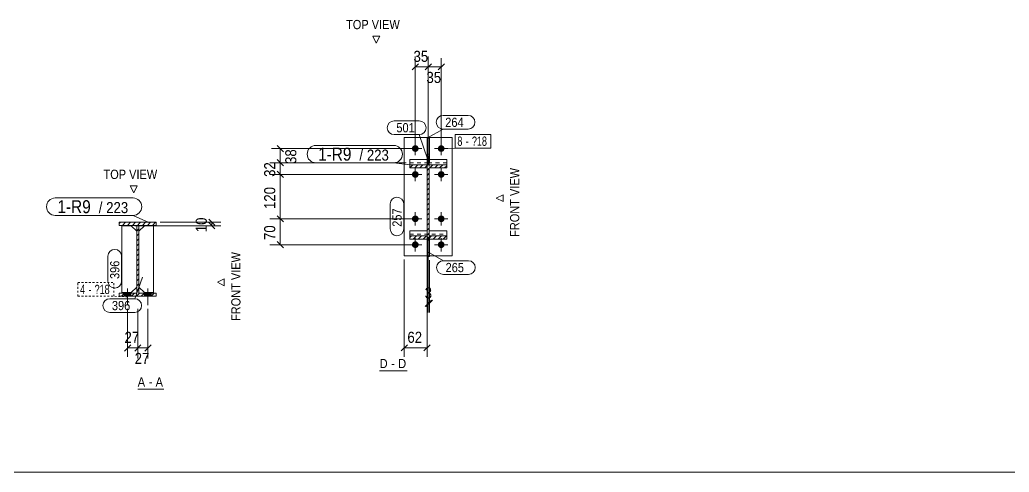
# Model space of a CAD drawing. Header units: millimetres. Extents: x 2 to 825, y 1 to 579.
# Drawn here: x 418.9 to 686.3, y 5 to 127.4 of the extents above; entities that cross this region are included whole.
import ezdxf

# ---------------------------------------------------------------- set-up
doc = ezdxf.new("R2010")
doc.units = ezdxf.units.MM
for name, pattern in [('XKITLINE00', [0]), ('XKITLINE01', [4, 1, -1, 1, -1]), ('XKITLINE04', [3, 0.5, -0.5, 0.5, -0.5, 0.5, -0.5])]:
    doc.linetypes.add(name, pattern=pattern)
for name, color, linetype, lineweight in [('Bolt', 3, 'Continuous', 0), ('BoltMark', 7, 'Continuous', 0), ('Dimensions', 7, 'Continuous', 0), ('DrawingSheet', 5, 'Continuous', 0), ('OtherObjectType', 7, 'Continuous', 0), ('Part', 2, 'Continuous', 0), ('PartMark', 7, 'Continuous', 0)]:
    doc.layers.add(name, color=color, linetype=linetype, lineweight=lineweight)
doc.styles.add('ARIAL', font='ARIAL.TTF')
doc.styles.add('ARIAL_NARROW', font='ARIALN.TTF')

# ---------------------------------------------------------------- blocks, each defined once
blk = doc.blocks.new('*A3')
at = {"layer": 'Part', "color": 7, "linetype": 'XKITLINE00', "lineweight": 0}
for p, q in [((445.75, 72.27), (446.11, 72.63)), ((446.61, 71.78), (447.46, 72.63)), ((447.96, 71.78), (448.81, 72.63)), ((449.3, 71.78), (450.15, 72.63)), ((450.47, 71.6), (451.5, 72.63)), ((452, 71.78), (452.85, 72.63)), ((453.34, 71.78), (454.19, 72.63)), ((454.69, 71.78), (455.54, 72.63)), ((450.47, 70.25), (451.03, 70.81)), ((450.47, 68.91), (451.03, 69.47)), ((450.47, 67.56), (451.03, 68.12)), ((450.47, 66.21), (451.03, 66.77)), ((450.47, 64.87), (451.03, 65.43)), ((450.47, 63.52), (451.03, 64.08)), ((450.47, 62.17), (451.03, 62.73)), ((450.47, 60.83), (451.03, 61.39)), ((450.47, 59.48), (451.03, 60.04)), ((450.47, 58.13), (451.03, 58.69)), ((450.47, 56.78), (451.03, 57.34)), ((445.75, 53.41), (445.82, 53.48)), ((446.32, 52.63), (447.17, 53.48)), ((447.66, 52.63), (448.51, 53.48)), ((449.01, 52.63), (449.86, 53.48)), ((450.36, 52.63), (451.21, 53.48)), ((450.47, 55.44), (451.03, 56)), ((450.47, 54.09), (451.03, 54.65)), ((451.7, 52.63), (452.55, 53.48)), ((453.05, 52.63), (453.9, 53.48)), ((455.07, 53.31), (455.25, 53.48)), ((454.4, 52.63), (455.07, 53.31)), ((455.75, 52.63), (455.75, 52.63)), ((455.75, 52.63), (455.75, 52.63))]:
    blk.add_line(p, q, dxfattribs=at)
blk = doc.blocks.new('*A4')
at = {"layer": 'Part', "color": 7, "linetype": 'XKITLINE00', "lineweight": 0}
for p, q in [((524.24, 87.32), (525.09, 88.18)), ((525.59, 87.32), (526.44, 88.18)), ((526.93, 87.32), (527.79, 88.18)), ((528.28, 87.32), (529.14, 88.18)), ((528.96, 86.65), (529.52, 87.21)), ((528.96, 85.31), (529.52, 85.87)), ((529.63, 87.32), (530.48, 88.18)), ((530.98, 87.32), (531.83, 88.18)), ((532.32, 87.32), (533.18, 88.18)), ((533.67, 87.32), (534.24, 87.89)), ((528.96, 83.96), (529.52, 84.52)), ((528.96, 82.61), (529.52, 83.17)), ((528.96, 81.26), (529.52, 81.82)), ((528.96, 79.92), (529.52, 80.48)), ((528.96, 78.57), (529.52, 79.13)), ((528.96, 77.22), (529.52, 77.78)), ((528.96, 75.88), (529.52, 76.44)), ((528.96, 74.53), (529.52, 75.09)), ((528.96, 73.18), (529.52, 73.74)), ((528.96, 71.84), (529.52, 72.4)), ((528.96, 70.49), (529.52, 71.05)), ((528.96, 69.14), (529.52, 69.7)), ((524.24, 68.46), (524.7, 68.92)), ((525.19, 68.06), (526.04, 68.92)), ((526.54, 68.06), (527.39, 68.92)), ((527.88, 68.06), (528.74, 68.92)), ((529.23, 68.06), (530.09, 68.92)), ((530.58, 68.06), (531.43, 68.92)), ((531.92, 68.06), (532.78, 68.92)), ((533.27, 68.06), (534.13, 68.92))]:
    blk.add_line(p, q, dxfattribs=at)
blk = doc.blocks.new('*A5')
at = {"layer": 'Part', "color": 7, "linetype": 'XKITLINE00', "lineweight": 0}
for p, q in [((528.99, 90.06), (529.47, 90.54)), ((528.99, 90.13), (529.4, 90.54)), ((528.99, 90.2), (529.33, 90.54)), ((528.99, 90.26), (529.27, 90.54)), ((528.99, 90.33), (529.2, 90.54)), ((528.99, 90.4), (529.13, 90.54)), ((528.99, 90.47), (529.06, 90.54)), ((528.99, 89.99), (529.49, 90.49)), ((528.99, 89.93), (529.49, 90.43)), ((528.99, 89.86), (529.49, 90.36)), ((528.99, 89.79), (529.49, 90.29)), ((528.99, 89.72), (529.49, 90.22)), ((528.99, 89.66), (529.49, 90.16)), ((528.99, 89.59), (529.49, 90.09)), ((528.99, 89.52), (529.49, 90.02)), ((528.99, 89.46), (529.49, 89.96)), ((528.99, 89.39), (529.49, 89.89)), ((528.99, 89.32), (529.49, 89.82)), ((528.99, 89.25), (529.49, 89.75)), ((528.99, 89.19), (529.49, 89.69)), ((528.99, 89.12), (529.49, 89.62)), ((528.99, 89.05), (529.49, 89.55)), ((528.99, 88.98), (529.49, 89.48)), ((528.99, 88.92), (529.49, 89.42)), ((528.99, 88.85), (529.49, 89.35)), ((528.99, 88.78), (529.49, 89.28)), ((528.99, 88.71), (529.49, 89.21)), ((528.99, 88.65), (529.49, 89.15)), ((528.99, 88.58), (529.49, 89.08)), ((528.99, 88.51), (529.49, 89.01)), ((528.99, 88.44), (529.49, 88.94)), ((528.99, 88.38), (529.49, 88.88)), ((528.99, 88.31), (529.49, 88.81)), ((528.99, 88.24), (529.49, 88.74)), ((528.99, 88.18), (529.49, 88.68)), ((529.06, 88.18), (529.49, 88.61)), ((529.12, 88.18), (529.49, 88.54)), ((529.19, 88.18), (529.49, 88.47)), ((529.26, 88.18), (529.49, 88.41)), ((529.33, 88.18), (529.49, 88.34)), ((529.39, 88.18), (529.49, 88.27)), ((528.99, 88.18), (528.99, 88.18)), ((529.46, 88.18), (529.49, 88.2))]:
    blk.add_line(p, q, dxfattribs=at)
blk = doc.blocks.new('*A130')
at = {"layer": 'Bolt'}
for points in [[(448.9, 53.48), (448.9, 52.63), (447.1, 52.63), (447.1, 53.48)], [(454.4, 53.48), (454.4, 52.63), (452.6, 52.63), (452.6, 53.48)]]:
    blk.add_hatch(color=3, dxfattribs=at).paths.add_polyline_path(points, flags=17)
at = {"layer": 'Bolt', "color": 3, "linetype": 'XKITLINE00', "lineweight": 0}
for p, q in [((447.1, 53.48), (447.1, 52.63)), ((448, 54.71), (448, 50.21)), ((448.9, 53.48), (448.9, 52.63)), ((452.6, 53.48), (452.6, 52.63)), ((453.5, 54.71), (453.5, 50.21)), ((454.4, 53.48), (454.4, 52.63))]:
    blk.add_line(p, q, dxfattribs=at)
blk = doc.blocks.new('*A131')
at = {"layer": 'Part', "color": 2, "linetype": 'XKITLINE00', "lineweight": 0}
for p, q in [((445.75, 71.78), (445.75, 72.63)), ((445.75, 72.63), (455.75, 72.63)), ((455.75, 72.63), (455.75, 71.78)), ((450.47, 71.78), (445.75, 71.78)), ((450.47, 53.48), (450.47, 71.78)), ((455.75, 71.78), (451.03, 71.78)), ((451.03, 71.78), (451.03, 53.48)), ((445.75, 52.63), (445.75, 53.48)), ((445.75, 53.48), (450.47, 53.48)), ((451.03, 53.48), (455.75, 53.48)), ((455.75, 53.48), (455.75, 52.63)), ((455.75, 52.63), (445.75, 52.63))]:
    blk.add_line(p, q, dxfattribs=at)
blk = doc.blocks.new('*A132')
at = {"layer": 'Part', "color": 2, "linetype": 'XKITLINE00', "lineweight": 0}
for p, q in [((451.03, 70.18), (452.53, 71.68)), ((452.53, 71.68), (455.03, 71.68)), ((455.03, 71.68), (455.03, 53.58)), ((451.03, 55.08), (452.53, 53.58)), ((452.53, 53.58), (455.03, 53.58))]:
    blk.add_line(p, q, dxfattribs=at)
at = {"layer": 'Part', "color": 7, "linetype": 'XKITLINE01', "lineweight": 0}
blk.add_line((451.03, 55.08), (451.03, 70.18), dxfattribs=at)
blk = doc.blocks.new('*A133')
at = {"layer": 'Part', "color": 2, "linetype": 'XKITLINE00', "lineweight": 0}
for p, q in [((446.47, 53.58), (446.47, 71.68)), ((446.47, 71.68), (448.97, 71.68)), ((448.97, 71.68), (450.47, 70.18)), ((448.97, 53.58), (446.47, 53.58)), ((450.47, 55.08), (448.97, 53.58))]:
    blk.add_line(p, q, dxfattribs=at)
at = {"layer": 'Part', "color": 7, "linetype": 'XKITLINE01', "lineweight": 0}
blk.add_line((450.47, 70.18), (450.47, 55.08), dxfattribs=at)
blk = doc.blocks.new('*A134')
at = {"layer": 'Bolt'}
for points in [[(524.84, 92.59), (524.84, 92.64), (524.85, 92.68), (524.86, 92.72), (524.87, 92.77), (524.88, 92.81), (524.89, 92.85), (524.91, 92.89), (524.93, 92.93), (524.95, 92.97), (524.97, 93.01), (524.99, 93.05), (525.02, 93.08), (525.04, 93.12), (525.07, 93.15), (525.1, 93.19), (525.14, 93.22), (525.17, 93.24), (525.2, 93.27), (525.24, 93.3), (525.28, 93.32), (525.32, 93.34), (525.36, 93.36), (525.4, 93.38), (525.44, 93.4), (525.48, 93.41), (525.52, 93.42), (525.56, 93.43), (525.61, 93.44), (525.65, 93.44), (525.7, 93.45), (525.74, 93.45), (525.78, 93.45), (525.83, 93.44), (525.87, 93.44), (525.92, 93.43), (525.96, 93.42), (526, 93.41), (526.04, 93.4), (526.08, 93.38), (526.12, 93.36), (526.16, 93.34), (526.2, 93.32), (526.24, 93.3), (526.28, 93.27), (526.31, 93.24), (526.34, 93.22), (526.38, 93.19), (526.41, 93.15), (526.44, 93.12), (526.46, 93.08), (526.49, 93.05), (526.51, 93.01), (526.53, 92.97), (526.55, 92.93), (526.57, 92.89), (526.59, 92.85), (526.6, 92.81), (526.61, 92.77), (526.62, 92.72), (526.63, 92.68), (526.64, 92.64), (526.64, 92.59), (526.64, 92.55), (526.64, 92.5), (526.64, 92.46), (526.63, 92.42), (526.62, 92.37), (526.61, 92.33), (526.6, 92.29), (526.59, 92.25), (526.57, 92.2), (526.55, 92.16), (526.53, 92.12), (526.51, 92.09), (526.49, 92.05), (526.46, 92.01), (526.44, 91.98), (526.41, 91.94), (526.38, 91.91), (526.34, 91.88), (526.31, 91.85), (526.28, 91.83), (526.24, 91.8), (526.2, 91.78), (526.16, 91.76), (526.12, 91.74), (526.08, 91.72), (526.04, 91.7), (526, 91.69), (525.96, 91.68), (525.92, 91.67), (525.87, 91.66), (525.83, 91.65), (525.78, 91.65), (525.74, 91.65), (525.7, 91.65), (525.65, 91.65), (525.61, 91.66), (525.56, 91.67), (525.52, 91.68), (525.48, 91.69), (525.44, 91.7), (525.4, 91.72), (525.36, 91.74), (525.32, 91.76), (525.28, 91.78), (525.24, 91.8), (525.2, 91.83), (525.17, 91.85), (525.14, 91.88), (525.1, 91.91), (525.07, 91.94), (525.04, 91.98), (525.02, 92.01), (524.99, 92.05), (524.97, 92.09), (524.95, 92.12), (524.93, 92.16), (524.91, 92.2), (524.89, 92.25), (524.88, 92.29), (524.87, 92.33), (524.86, 92.37), (524.85, 92.42), (524.84, 92.46), (524.84, 92.5), (524.84, 92.55)], [(531.84, 92.59), (531.84, 92.64), (531.85, 92.68), (531.86, 92.72), (531.87, 92.77), (531.88, 92.81), (531.89, 92.85), (531.91, 92.89), (531.93, 92.93), (531.95, 92.97), (531.97, 93.01), (531.99, 93.05), (532.02, 93.08), (532.04, 93.12), (532.07, 93.15), (532.1, 93.19), (532.14, 93.22), (532.17, 93.24), (532.2, 93.27), (532.24, 93.3), (532.28, 93.32), (532.32, 93.34), (532.36, 93.36), (532.4, 93.38), (532.44, 93.4), (532.48, 93.41), (532.52, 93.42), (532.56, 93.43), (532.61, 93.44), (532.65, 93.44), (532.7, 93.45), (532.74, 93.45), (532.78, 93.45), (532.83, 93.44), (532.87, 93.44), (532.92, 93.43), (532.96, 93.42), (533, 93.41), (533.04, 93.4), (533.08, 93.38), (533.12, 93.36), (533.16, 93.34), (533.2, 93.32), (533.24, 93.3), (533.28, 93.27), (533.31, 93.24), (533.34, 93.22), (533.38, 93.19), (533.41, 93.15), (533.44, 93.12), (533.46, 93.08), (533.49, 93.05), (533.51, 93.01), (533.53, 92.97), (533.55, 92.93), (533.57, 92.89), (533.59, 92.85), (533.6, 92.81), (533.61, 92.77), (533.62, 92.72), (533.63, 92.68), (533.64, 92.64), (533.64, 92.59), (533.64, 92.55), (533.64, 92.5), (533.64, 92.46), (533.63, 92.42), (533.62, 92.37), (533.61, 92.33), (533.6, 92.29), (533.59, 92.25), (533.57, 92.2), (533.55, 92.16), (533.53, 92.12), (533.51, 92.09), (533.49, 92.05), (533.46, 92.01), (533.44, 91.98), (533.41, 91.94), (533.38, 91.91), (533.34, 91.88), (533.31, 91.85), (533.28, 91.83), (533.24, 91.8), (533.2, 91.78), (533.16, 91.76), (533.12, 91.74), (533.08, 91.72), (533.04, 91.7), (533, 91.69), (532.96, 91.68), (532.92, 91.67), (532.87, 91.66), (532.83, 91.65), (532.78, 91.65), (532.74, 91.65), (532.7, 91.65), (532.65, 91.65), (532.61, 91.66), (532.56, 91.67), (532.52, 91.68), (532.48, 91.69), (532.44, 91.7), (532.4, 91.72), (532.36, 91.74), (532.32, 91.76), (532.28, 91.78), (532.24, 91.8), (532.2, 91.83), (532.17, 91.85), (532.14, 91.88), (532.1, 91.91), (532.07, 91.94), (532.04, 91.98), (532.02, 92.01), (531.99, 92.05), (531.97, 92.09), (531.95, 92.12), (531.93, 92.16), (531.91, 92.2), (531.89, 92.25), (531.88, 92.29), (531.87, 92.33), (531.86, 92.37), (531.85, 92.42), (531.84, 92.46), (531.84, 92.5), (531.84, 92.55)], [(524.84, 85.59), (524.84, 85.64), (524.85, 85.68), (524.86, 85.72), (524.87, 85.77), (524.88, 85.81), (524.89, 85.85), (524.91, 85.89), (524.93, 85.93), (524.95, 85.97), (524.97, 86.01), (524.99, 86.05), (525.02, 86.08), (525.04, 86.12), (525.07, 86.15), (525.1, 86.19), (525.14, 86.22), (525.17, 86.24), (525.2, 86.27), (525.24, 86.3), (525.28, 86.32), (525.32, 86.34), (525.36, 86.36), (525.4, 86.38), (525.44, 86.4), (525.48, 86.41), (525.52, 86.42), (525.56, 86.43), (525.61, 86.44), (525.65, 86.44), (525.7, 86.45), (525.74, 86.45), (525.78, 86.45), (525.83, 86.44), (525.87, 86.44), (525.92, 86.43), (525.96, 86.42), (526, 86.41), (526.04, 86.4), (526.08, 86.38), (526.12, 86.36), (526.16, 86.34), (526.2, 86.32), (526.24, 86.3), (526.28, 86.27), (526.31, 86.24), (526.34, 86.22), (526.38, 86.19), (526.41, 86.15), (526.44, 86.12), (526.46, 86.08), (526.49, 86.05), (526.51, 86.01), (526.53, 85.97), (526.55, 85.93), (526.57, 85.89), (526.59, 85.85), (526.6, 85.81), (526.61, 85.77), (526.62, 85.72), (526.63, 85.68), (526.64, 85.64), (526.64, 85.59), (526.64, 85.55), (526.64, 85.5), (526.64, 85.46), (526.63, 85.42), (526.62, 85.37), (526.61, 85.33), (526.6, 85.29), (526.59, 85.25), (526.57, 85.2), (526.55, 85.16), (526.53, 85.12), (526.51, 85.09), (526.49, 85.05), (526.46, 85.01), (526.44, 84.98), (526.41, 84.94), (526.38, 84.91), (526.34, 84.88), (526.31, 84.85), (526.28, 84.83), (526.24, 84.8), (526.2, 84.78), (526.16, 84.76), (526.12, 84.74), (526.08, 84.72), (526.04, 84.7), (526, 84.69), (525.96, 84.68), (525.92, 84.67), (525.87, 84.66), (525.83, 84.65), (525.78, 84.65), (525.74, 84.65), (525.7, 84.65), (525.65, 84.65), (525.61, 84.66), (525.56, 84.67), (525.52, 84.68), (525.48, 84.69), (525.44, 84.7), (525.4, 84.72), (525.36, 84.74), (525.32, 84.76), (525.28, 84.78), (525.24, 84.8), (525.2, 84.83), (525.17, 84.85), (525.14, 84.88), (525.1, 84.91), (525.07, 84.94), (525.04, 84.98), (525.02, 85.01), (524.99, 85.05), (524.97, 85.09), (524.95, 85.12), (524.93, 85.16), (524.91, 85.2), (524.89, 85.25), (524.88, 85.29), (524.87, 85.33), (524.86, 85.37), (524.85, 85.42), (524.84, 85.46), (524.84, 85.5), (524.84, 85.55)], [(531.84, 85.59), (531.84, 85.64), (531.85, 85.68), (531.86, 85.72), (531.87, 85.77), (531.88, 85.81), (531.89, 85.85), (531.91, 85.89), (531.93, 85.93), (531.95, 85.97), (531.97, 86.01), (531.99, 86.05), (532.02, 86.08), (532.04, 86.12), (532.07, 86.15), (532.1, 86.19), (532.14, 86.22), (532.17, 86.24), (532.2, 86.27), (532.24, 86.3), (532.28, 86.32), (532.32, 86.34), (532.36, 86.36), (532.4, 86.38), (532.44, 86.4), (532.48, 86.41), (532.52, 86.42), (532.56, 86.43), (532.61, 86.44), (532.65, 86.44), (532.7, 86.45), (532.74, 86.45), (532.78, 86.45), (532.83, 86.44), (532.87, 86.44), (532.92, 86.43), (532.96, 86.42), (533, 86.41), (533.04, 86.4), (533.08, 86.38), (533.12, 86.36), (533.16, 86.34), (533.2, 86.32), (533.24, 86.3), (533.28, 86.27), (533.31, 86.24), (533.34, 86.22), (533.38, 86.19), (533.41, 86.15), (533.44, 86.12), (533.46, 86.08), (533.49, 86.05), (533.51, 86.01), (533.53, 85.97), (533.55, 85.93), (533.57, 85.89), (533.59, 85.85), (533.6, 85.81), (533.61, 85.77), (533.62, 85.72), (533.63, 85.68), (533.64, 85.64), (533.64, 85.59), (533.64, 85.55), (533.64, 85.5), (533.64, 85.46), (533.63, 85.42), (533.62, 85.37), (533.61, 85.33), (533.6, 85.29), (533.59, 85.25), (533.57, 85.2), (533.55, 85.16), (533.53, 85.12), (533.51, 85.09), (533.49, 85.05), (533.46, 85.01), (533.44, 84.98), (533.41, 84.94), (533.38, 84.91), (533.34, 84.88), (533.31, 84.85), (533.28, 84.83), (533.24, 84.8), (533.2, 84.78), (533.16, 84.76), (533.12, 84.74), (533.08, 84.72), (533.04, 84.7), (533, 84.69), (532.96, 84.68), (532.92, 84.67), (532.87, 84.66), (532.83, 84.65), (532.78, 84.65), (532.74, 84.65), (532.7, 84.65), (532.65, 84.65), (532.61, 84.66), (532.56, 84.67), (532.52, 84.68), (532.48, 84.69), (532.44, 84.7), (532.4, 84.72), (532.36, 84.74), (532.32, 84.76), (532.28, 84.78), (532.24, 84.8), (532.2, 84.83), (532.17, 84.85), (532.14, 84.88), (532.1, 84.91), (532.07, 84.94), (532.04, 84.98), (532.02, 85.01), (531.99, 85.05), (531.97, 85.09), (531.95, 85.12), (531.93, 85.16), (531.91, 85.2), (531.89, 85.25), (531.88, 85.29), (531.87, 85.33), (531.86, 85.37), (531.85, 85.42), (531.84, 85.46), (531.84, 85.5), (531.84, 85.55)], [(524.84, 73.59), (524.84, 73.64), (524.85, 73.68), (524.86, 73.72), (524.87, 73.77), (524.88, 73.81), (524.89, 73.85), (524.91, 73.89), (524.93, 73.93), (524.95, 73.97), (524.97, 74.01), (524.99, 74.05), (525.02, 74.08), (525.04, 74.12), (525.07, 74.15), (525.1, 74.19), (525.14, 74.22), (525.17, 74.24), (525.2, 74.27), (525.24, 74.3), (525.28, 74.32), (525.32, 74.34), (525.36, 74.36), (525.4, 74.38), (525.44, 74.4), (525.48, 74.41), (525.52, 74.42), (525.56, 74.43), (525.61, 74.44), (525.65, 74.44), (525.7, 74.45), (525.74, 74.45), (525.78, 74.45), (525.83, 74.44), (525.87, 74.44), (525.92, 74.43), (525.96, 74.42), (526, 74.41), (526.04, 74.4), (526.08, 74.38), (526.12, 74.36), (526.16, 74.34), (526.2, 74.32), (526.24, 74.3), (526.28, 74.27), (526.31, 74.24), (526.34, 74.22), (526.38, 74.19), (526.41, 74.15), (526.44, 74.12), (526.46, 74.08), (526.49, 74.05), (526.51, 74.01), (526.53, 73.97), (526.55, 73.93), (526.57, 73.89), (526.59, 73.85), (526.6, 73.81), (526.61, 73.77), (526.62, 73.72), (526.63, 73.68), (526.64, 73.64), (526.64, 73.59), (526.64, 73.55), (526.64, 73.5), (526.64, 73.46), (526.63, 73.42), (526.62, 73.37), (526.61, 73.33), (526.6, 73.29), (526.59, 73.25), (526.57, 73.2), (526.55, 73.16), (526.53, 73.12), (526.51, 73.09), (526.49, 73.05), (526.46, 73.01), (526.44, 72.98), (526.41, 72.94), (526.38, 72.91), (526.34, 72.88), (526.31, 72.85), (526.28, 72.83), (526.24, 72.8), (526.2, 72.78), (526.16, 72.76), (526.12, 72.74), (526.08, 72.72), (526.04, 72.7), (526, 72.69), (525.96, 72.68), (525.92, 72.67), (525.87, 72.66), (525.83, 72.65), (525.78, 72.65), (525.74, 72.65), (525.7, 72.65), (525.65, 72.65), (525.61, 72.66), (525.56, 72.67), (525.52, 72.68), (525.48, 72.69), (525.44, 72.7), (525.4, 72.72), (525.36, 72.74), (525.32, 72.76), (525.28, 72.78), (525.24, 72.8), (525.2, 72.83), (525.17, 72.85), (525.14, 72.88), (525.1, 72.91), (525.07, 72.94), (525.04, 72.98), (525.02, 73.01), (524.99, 73.05), (524.97, 73.09), (524.95, 73.12), (524.93, 73.16), (524.91, 73.2), (524.89, 73.25), (524.88, 73.29), (524.87, 73.33), (524.86, 73.37), (524.85, 73.42), (524.84, 73.46), (524.84, 73.5), (524.84, 73.55)], [(531.84, 73.59), (531.84, 73.64), (531.85, 73.68), (531.86, 73.72), (531.87, 73.77), (531.88, 73.81), (531.89, 73.85), (531.91, 73.89), (531.93, 73.93), (531.95, 73.97), (531.97, 74.01), (531.99, 74.05), (532.02, 74.08), (532.04, 74.12), (532.07, 74.15), (532.1, 74.19), (532.14, 74.22), (532.17, 74.24), (532.2, 74.27), (532.24, 74.3), (532.28, 74.32), (532.32, 74.34), (532.36, 74.36), (532.4, 74.38), (532.44, 74.4), (532.48, 74.41), (532.52, 74.42), (532.56, 74.43), (532.61, 74.44), (532.65, 74.44), (532.7, 74.45), (532.74, 74.45), (532.78, 74.45), (532.83, 74.44), (532.87, 74.44), (532.92, 74.43), (532.96, 74.42), (533, 74.41), (533.04, 74.4), (533.08, 74.38), (533.12, 74.36), (533.16, 74.34), (533.2, 74.32), (533.24, 74.3), (533.28, 74.27), (533.31, 74.24), (533.34, 74.22), (533.38, 74.19), (533.41, 74.15), (533.44, 74.12), (533.46, 74.08), (533.49, 74.05), (533.51, 74.01), (533.53, 73.97), (533.55, 73.93), (533.57, 73.89), (533.59, 73.85), (533.6, 73.81), (533.61, 73.77), (533.62, 73.72), (533.63, 73.68), (533.64, 73.64), (533.64, 73.59), (533.64, 73.55), (533.64, 73.5), (533.64, 73.46), (533.63, 73.42), (533.62, 73.37), (533.61, 73.33), (533.6, 73.29), (533.59, 73.25), (533.57, 73.2), (533.55, 73.16), (533.53, 73.12), (533.51, 73.09), (533.49, 73.05), (533.46, 73.01), (533.44, 72.98), (533.41, 72.94), (533.38, 72.91), (533.34, 72.88), (533.31, 72.85), (533.28, 72.83), (533.24, 72.8), (533.2, 72.78), (533.16, 72.76), (533.12, 72.74), (533.08, 72.72), (533.04, 72.7), (533, 72.69), (532.96, 72.68), (532.92, 72.67), (532.87, 72.66), (532.83, 72.65), (532.78, 72.65), (532.74, 72.65), (532.7, 72.65), (532.65, 72.65), (532.61, 72.66), (532.56, 72.67), (532.52, 72.68), (532.48, 72.69), (532.44, 72.7), (532.4, 72.72), (532.36, 72.74), (532.32, 72.76), (532.28, 72.78), (532.24, 72.8), (532.2, 72.83), (532.17, 72.85), (532.14, 72.88), (532.1, 72.91), (532.07, 72.94), (532.04, 72.98), (532.02, 73.01), (531.99, 73.05), (531.97, 73.09), (531.95, 73.12), (531.93, 73.16), (531.91, 73.2), (531.89, 73.25), (531.88, 73.29), (531.87, 73.33), (531.86, 73.37), (531.85, 73.42), (531.84, 73.46), (531.84, 73.5), (531.84, 73.55)], [(524.84, 66.59), (524.84, 66.64), (524.85, 66.68), (524.86, 66.72), (524.87, 66.77), (524.88, 66.81), (524.89, 66.85), (524.91, 66.89), (524.93, 66.93), (524.95, 66.97), (524.97, 67.01), (524.99, 67.05), (525.02, 67.08), (525.04, 67.12), (525.07, 67.15), (525.1, 67.19), (525.14, 67.22), (525.17, 67.24), (525.2, 67.27), (525.24, 67.3), (525.28, 67.32), (525.32, 67.34), (525.36, 67.36), (525.4, 67.38), (525.44, 67.4), (525.48, 67.41), (525.52, 67.42), (525.56, 67.43), (525.61, 67.44), (525.65, 67.44), (525.7, 67.45), (525.74, 67.45), (525.78, 67.45), (525.83, 67.44), (525.87, 67.44), (525.92, 67.43), (525.96, 67.42), (526, 67.41), (526.04, 67.4), (526.08, 67.38), (526.12, 67.36), (526.16, 67.34), (526.2, 67.32), (526.24, 67.3), (526.28, 67.27), (526.31, 67.24), (526.34, 67.22), (526.38, 67.19), (526.41, 67.15), (526.44, 67.12), (526.46, 67.08), (526.49, 67.05), (526.51, 67.01), (526.53, 66.97), (526.55, 66.93), (526.57, 66.89), (526.59, 66.85), (526.6, 66.81), (526.61, 66.77), (526.62, 66.72), (526.63, 66.68), (526.64, 66.64), (526.64, 66.59), (526.64, 66.55), (526.64, 66.5), (526.64, 66.46), (526.63, 66.42), (526.62, 66.37), (526.61, 66.33), (526.6, 66.29), (526.59, 66.25), (526.57, 66.2), (526.55, 66.16), (526.53, 66.12), (526.51, 66.09), (526.49, 66.05), (526.46, 66.01), (526.44, 65.98), (526.41, 65.94), (526.38, 65.91), (526.34, 65.88), (526.31, 65.85), (526.28, 65.83), (526.24, 65.8), (526.2, 65.78), (526.16, 65.76), (526.12, 65.74), (526.08, 65.72), (526.04, 65.7), (526, 65.69), (525.96, 65.68), (525.92, 65.67), (525.87, 65.66), (525.83, 65.65), (525.78, 65.65), (525.74, 65.65), (525.7, 65.65), (525.65, 65.65), (525.61, 65.66), (525.56, 65.67), (525.52, 65.68), (525.48, 65.69), (525.44, 65.7), (525.4, 65.72), (525.36, 65.74), (525.32, 65.76), (525.28, 65.78), (525.24, 65.8), (525.2, 65.83), (525.17, 65.85), (525.14, 65.88), (525.1, 65.91), (525.07, 65.94), (525.04, 65.98), (525.02, 66.01), (524.99, 66.05), (524.97, 66.09), (524.95, 66.12), (524.93, 66.16), (524.91, 66.2), (524.89, 66.25), (524.88, 66.29), (524.87, 66.33), (524.86, 66.37), (524.85, 66.42), (524.84, 66.46), (524.84, 66.5), (524.84, 66.55)], [(531.84, 66.59), (531.84, 66.64), (531.85, 66.68), (531.86, 66.72), (531.87, 66.77), (531.88, 66.81), (531.89, 66.85), (531.91, 66.89), (531.93, 66.93), (531.95, 66.97), (531.97, 67.01), (531.99, 67.05), (532.02, 67.08), (532.04, 67.12), (532.07, 67.15), (532.1, 67.19), (532.14, 67.22), (532.17, 67.24), (532.2, 67.27), (532.24, 67.3), (532.28, 67.32), (532.32, 67.34), (532.36, 67.36), (532.4, 67.38), (532.44, 67.4), (532.48, 67.41), (532.52, 67.42), (532.56, 67.43), (532.61, 67.44), (532.65, 67.44), (532.7, 67.45), (532.74, 67.45), (532.78, 67.45), (532.83, 67.44), (532.87, 67.44), (532.92, 67.43), (532.96, 67.42), (533, 67.41), (533.04, 67.4), (533.08, 67.38), (533.12, 67.36), (533.16, 67.34), (533.2, 67.32), (533.24, 67.3), (533.28, 67.27), (533.31, 67.24), (533.34, 67.22), (533.38, 67.19), (533.41, 67.15), (533.44, 67.12), (533.46, 67.08), (533.49, 67.05), (533.51, 67.01), (533.53, 66.97), (533.55, 66.93), (533.57, 66.89), (533.59, 66.85), (533.6, 66.81), (533.61, 66.77), (533.62, 66.72), (533.63, 66.68), (533.64, 66.64), (533.64, 66.59), (533.64, 66.55), (533.64, 66.5), (533.64, 66.46), (533.63, 66.42), (533.62, 66.37), (533.61, 66.33), (533.6, 66.29), (533.59, 66.25), (533.57, 66.2), (533.55, 66.16), (533.53, 66.12), (533.51, 66.09), (533.49, 66.05), (533.46, 66.01), (533.44, 65.98), (533.41, 65.94), (533.38, 65.91), (533.34, 65.88), (533.31, 65.85), (533.28, 65.83), (533.24, 65.8), (533.2, 65.78), (533.16, 65.76), (533.12, 65.74), (533.08, 65.72), (533.04, 65.7), (533, 65.69), (532.96, 65.68), (532.92, 65.67), (532.87, 65.66), (532.83, 65.65), (532.78, 65.65), (532.74, 65.65), (532.7, 65.65), (532.65, 65.65), (532.61, 65.66), (532.56, 65.67), (532.52, 65.68), (532.48, 65.69), (532.44, 65.7), (532.4, 65.72), (532.36, 65.74), (532.32, 65.76), (532.28, 65.78), (532.24, 65.8), (532.2, 65.83), (532.17, 65.85), (532.14, 65.88), (532.1, 65.91), (532.07, 65.94), (532.04, 65.98), (532.02, 66.01), (531.99, 66.05), (531.97, 66.09), (531.95, 66.12), (531.93, 66.16), (531.91, 66.2), (531.89, 66.25), (531.88, 66.29), (531.87, 66.33), (531.86, 66.37), (531.85, 66.42), (531.84, 66.46), (531.84, 66.5), (531.84, 66.55)]]:
    blk.add_hatch(color=3, dxfattribs=at).paths.add_polyline_path(points, flags=17)
at = {"layer": 'Bolt', "color": 3, "linetype": 'XKITLINE00', "lineweight": 0}
for p, q in [((525.74, 90.75), (525.74, 94.35)), ((532.74, 90.75), (532.74, 94.35)), ((523.94, 92.55), (527.54, 92.55)), ((530.94, 92.55), (534.54, 92.55)), ((525.74, 83.75), (525.74, 87.35)), ((532.74, 83.75), (532.74, 87.35)), ((523.94, 85.55), (527.54, 85.55)), ((530.94, 85.55), (534.54, 85.55)), ((525.74, 71.75), (525.74, 75.35)), ((532.74, 71.75), (532.74, 75.35)), ((523.94, 73.55), (527.54, 73.55)), ((530.94, 73.55), (534.54, 73.55)), ((525.74, 64.75), (525.74, 68.35)), ((532.74, 64.75), (532.74, 68.35)), ((523.94, 66.55), (527.54, 66.55)), ((530.94, 66.55), (534.54, 66.55))]:
    blk.add_line(p, q, dxfattribs=at)
blk = doc.blocks.new('*A135')
at = {"layer": 'Part', "color": 2, "linetype": 'XKITLINE00', "lineweight": 0}
for p, q in [((524.24, 87.32), (524.24, 89.55)), ((524.24, 89.55), (528.94, 89.55)), ((534.24, 89.55), (529.54, 89.55)), ((534.24, 89.55), (534.24, 87.32)), ((524.24, 88.18), (534.24, 88.18)), ((528.96, 87.32), (524.24, 87.32)), ((528.96, 87.32), (528.96, 68.92)), ((529.52, 87.32), (534.24, 87.32)), ((529.52, 87.32), (529.52, 68.92)), ((524.24, 68.92), (524.24, 70.29)), ((524.24, 70.29), (528.96, 70.29)), ((529.52, 70.29), (534.24, 70.29)), ((534.24, 68.06), (534.24, 70.29)), ((524.24, 68.06), (524.24, 68.92)), ((524.24, 68.92), (528.96, 68.92)), ((534.24, 68.06), (524.24, 68.06)), ((529.52, 68.92), (534.24, 68.92))]:
    blk.add_line(p, q, dxfattribs=at)
at = {"layer": 'Part', "color": 7, "linetype": 'XKITLINE01', "lineweight": 0}
for p, q in [((524.24, 88.69), (528.96, 88.69)), ((529.54, 89.55), (528.94, 89.55)), ((528.96, 88.69), (528.96, 87.32)), ((534.24, 88.69), (529.52, 88.69)), ((529.52, 88.69), (529.52, 87.32)), ((524.24, 69.44), (534.24, 69.44))]:
    blk.add_line(p, q, dxfattribs=at)
blk = doc.blocks.new('*A136')
at = {"layer": 'Part', "color": 2, "linetype": 'XKITLINE00', "lineweight": 0}
for p, q in [((528.99, 88.18), (528.99, 90.54)), ((528.99, 90.54), (529.49, 90.54)), ((529.49, 90.54), (529.49, 88.18)), ((529.49, 88.18), (528.99, 88.18))]:
    blk.add_line(p, q, dxfattribs=at)
at = {"layer": 'Part', "color": 7, "linetype": 'XKITLINE01', "lineweight": 0}
blk.add_line((528.99, 88.45), (529.49, 88.45), dxfattribs=at)
blk = doc.blocks.new('*A137')
at = {"layer": 'Part', "color": 7, "linetype": 'XKITLINE01', "lineweight": 0}
for p, q in [((528.94, 68.06), (528.94, 69.28)), ((528.94, 69.28), (529.54, 69.28)), ((529.54, 68.6), (528.94, 68.6)), ((528.94, 67.94), (529.54, 67.94)), ((529.54, 68.06), (529.54, 69.28)), ((528.94, 63.55), (529.54, 63.55))]:
    blk.add_line(p, q, dxfattribs=at)
at = {"layer": 'Part', "color": 2, "linetype": 'XKITLINE00', "lineweight": 0}
for p, q in [((528.94, 63.4), (528.94, 68.06)), ((528.94, 67.75), (529.54, 67.75)), ((529.54, 63.4), (529.54, 68.06)), ((528.94, 63.4), (529.54, 63.4))]:
    blk.add_line(p, q, dxfattribs=at)
blk = doc.blocks.new('*A138')
at = {"layer": 'Part', "color": 2, "linetype": 'XKITLINE00', "lineweight": 0}
for p, q in [((528.94, 95.55), (528.94, 88.78)), ((528.94, 95.55), (529.54, 95.55)), ((529.54, 95.34), (528.94, 95.34)), ((529.54, 95.55), (529.54, 88.78)), ((528.94, 89.74), (528.99, 89.74)), ((528.94, 88.78), (528.99, 88.78)), ((529.54, 89.74), (529.49, 89.74)), ((529.54, 88.78), (529.49, 88.78))]:
    blk.add_line(p, q, dxfattribs=at)
at = {"layer": 'Part', "color": 7, "linetype": 'XKITLINE01', "lineweight": 0}
for p, q in [((528.94, 91.05), (529.54, 91.05)), ((528.94, 89.39), (529.54, 89.39)), ((529.49, 89.74), (528.99, 89.74)), ((529.49, 88.78), (528.99, 88.78))]:
    blk.add_line(p, q, dxfattribs=at)
blk = doc.blocks.new('*A139')
at = {"layer": 'Part', "color": 2, "linetype": 'XKITLINE00', "lineweight": 0}
for p, q in [((535.74, 95.55), (522.74, 95.55)), ((522.74, 95.55), (522.74, 63.55)), ((535.74, 63.55), (535.74, 95.55)), ((522.74, 63.55), (528.94, 63.55)), ((535.74, 63.55), (529.54, 63.55))]:
    blk.add_line(p, q, dxfattribs=at)
at = {"layer": 'Part', "color": 7, "linetype": 'XKITLINE01', "lineweight": 0}
blk.add_line((529.54, 63.55), (528.94, 63.55), dxfattribs=at)
blk = doc.blocks.new('*A140')
at = {"layer": 'DrawingSheet', "color": 5, "linetype": 'XKITLINE00', "lineweight": 0}
blk.add_line((5, 5), (825, 5), dxfattribs=at)
blk = doc.blocks.new('*A275')
at = {"layer": 'Dimensions', "color": 7, "linetype": 'XKITLINE00', "lineweight": 0}
for p, q in [((448, 49.21), (448, 36.23)), ((450.75, 49.21), (450.75, 36.23)), ((448.84, 39.48), (447.15, 37.79)), ((448, 38.63), (450.75, 38.63)), ((451.59, 39.48), (449.9, 37.79))]:
    blk.add_line(p, q, dxfattribs=at)
at = {"layer": 'Dimensions', "color": 3}
for p in [(448, 38.63), (450.75, 38.63)]:
    blk.add_point(p, dxfattribs=at)
at = {"layer": 'Dimensions', "color": 3, "style": 'ARIAL', "width": 0.85}
blk.add_text('27', height=3, dxfattribs=at).set_placement((447.15, 39.98))
blk = doc.blocks.new('*A276')
at = {"layer": 'Dimensions', "color": 7, "linetype": 'XKITLINE00', "lineweight": 0}
for p, q in [((450.75, 49.21), (450.75, 35.78)), ((453.5, 49.21), (453.5, 35.78)), ((451.59, 39.48), (449.9, 37.79)), ((450.75, 38.63), (453.5, 38.63)), ((454.34, 39.48), (452.65, 37.79))]:
    blk.add_line(p, q, dxfattribs=at)
at = {"layer": 'Dimensions', "color": 3}
for p in [(450.75, 38.63), (453.5, 38.63)]:
    blk.add_point(p, dxfattribs=at)
at = {"layer": 'Dimensions', "color": 3, "style": 'ARIAL', "width": 0.85}
blk.add_text('27', height=3, dxfattribs=at).set_placement((449.9, 34.28))
blk = doc.blocks.new('*A277')
at = {"layer": 'Dimensions', "color": 7, "linetype": 'XKITLINE00', "lineweight": 0}
for p, q in [((456.75, 72.63), (473.15, 72.63)), ((469.9, 73.48), (471.59, 71.79)), ((469.9, 72.53), (471.59, 70.84)), ((470.75, 71.68), (470.75, 72.63)), ((449.97, 71.68), (473.15, 71.68))]:
    blk.add_line(p, q, dxfattribs=at)
at = {"layer": 'Dimensions', "color": 3}
for p in [(470.75, 72.63), (470.75, 71.68)]:
    blk.add_point(p, dxfattribs=at)
at = {"layer": 'Dimensions', "color": 3, "style": 'ARIAL', "width": 0.85}
blk.add_text('10', height=3, rotation=90.0002, dxfattribs=at).set_placement((469.4, 69.93))
blk = doc.blocks.new('*A278')
at = {"layer": 'BoltMark', "color": 7, "linetype": 'XKITLINE04', "lineweight": 0}
for p, q in [((434.54, 56.31), (444.23, 56.31)), ((434.54, 52.61), (434.54, 56.31)), ((444.23, 52.61), (444.23, 56.31)), ((434.54, 52.61), (444.23, 52.61)), ((448, 52.46), (444.23, 52.61))]:
    blk.add_line(p, q, dxfattribs=at)
at = {"layer": 'BoltMark', "color": 3, "style": 'ARIAL_NARROW', "width": 0.85}
for s, p in [('4', (435.14, 53.21)), ('-', (437.41, 53.21)), ('?18', (439.07, 53.21))]:
    blk.add_text(s, height=2.5, dxfattribs=at).set_placement(p)
blk = doc.blocks.new('*A279')
at = {"layer": 'PartMark', "color": 7, "linetype": 'XKITLINE00', "lineweight": 0}
for p, q in [((442.67, 56.67), (442.67, 63.43)), ((446.37, 56.67), (446.37, 63.43))]:
    blk.add_line(p, q, dxfattribs=at)
for centre, start, end in [((444.52, 63.43), 0, 180), ((444.52, 56.67), 180, 0)]:
    blk.add_arc(centre, 1.85, start, end, dxfattribs=at)
at = {"layer": 'PartMark', "color": 3, "style": 'ARIAL', "width": 0.85}
blk.add_text('396', height=2.5, rotation=90.0002, dxfattribs=at).set_placement((445.77, 57.27))
blk = doc.blocks.new('*A280')
at = {"layer": 'PartMark', "color": 7, "linetype": 'XKITLINE00', "lineweight": 0}
for p, q in [((451.98, 57.81), (449.91, 51.93)), ((443.15, 51.93), (449.91, 51.93)), ((443.15, 48.23), (449.91, 48.23))]:
    blk.add_line(p, q, dxfattribs=at)
for centre, start, end in [((443.15, 50.08), 90, 270), ((449.91, 50.08), 270, 90)]:
    blk.add_arc(centre, 1.85, start, end, dxfattribs=at)
at = {"layer": 'PartMark', "color": 3, "style": 'ARIAL', "width": 0.85}
blk.add_text('396', height=2.5, dxfattribs=at).set_placement((443.75, 48.83))
blk = doc.blocks.new('*A281')
at = {"layer": 'PartMark', "color": 7, "linetype": 'XKITLINE00', "lineweight": 0}
for p, q in [((428.42, 79.18), (449.47, 79.18)), ((428.42, 74.48), (449.47, 74.48)), ((453.72, 72.59), (449.47, 74.48))]:
    blk.add_line(p, q, dxfattribs=at)
for centre, start, end in [((428.42, 76.83), 90, 270), ((449.47, 76.83), 270, 90)]:
    blk.add_arc(centre, 2.35, start, end, dxfattribs=at)
at = {"layer": 'PartMark', "color": 1, "style": 'ARIAL', "width": 0.85}
blk.add_text('1-R9', height=3.5, dxfattribs=at).set_placement((429.02, 75.08))
at = {"layer": 'PartMark', "color": 3, "style": 'ARIAL', "width": 0.85}
for s, p in [('/', (440.19, 75.08)), ('223', (442.2, 75.08))]:
    blk.add_text(s, height=3, dxfattribs=at).set_placement(p)
blk = doc.blocks.new('*A282')
at = {"layer": 'OtherObjectType', "color": 7, "linetype": 'XKITLINE00', "lineweight": 0}
for p, q in [((449.63, 80.58), (448.7, 82.45)), ((448.7, 82.45), (450.57, 82.45)), ((450.57, 82.45), (449.63, 80.58)), ((449.63, 80.58), (449.63, 80.58)), ((472.25, 56.38), (474.12, 57.32)), ((474.12, 55.44), (472.25, 56.38)), ((472.25, 56.38), (472.25, 56.38)), ((474.12, 57.32), (474.12, 55.44)), ((450.73, 27.43), (457.79, 27.43))]:
    blk.add_line(p, q, dxfattribs=at)
at = {"layer": 'OtherObjectType', "color": 7, "style": 'ARIAL', "width": 0.85}
for s, p in [('TOP VIEW', (441.48, 84.33)), ('A', (450.73, 28.18)), ('A', (455.56, 28.18)), ('-', (453.7, 28.18))]:
    blk.add_text(s, height=2.5, dxfattribs=at).set_placement(p)
blk.add_text('FRONT VIEW', height=2.5, rotation=90, dxfattribs=at).set_placement((478.5, 45.92))
blk = doc.blocks.new('*A283')
at = {"layer": 'Dimensions', "color": 7, "linetype": 'XKITLINE00', "lineweight": 0}
for p, q in [((528.94, 87.78), (528.94, 36.25)), ((522.74, 62.55), (522.74, 36.25)), ((523.59, 39.5), (521.89, 37.81)), ((522.74, 38.65), (528.94, 38.65)), ((529.79, 39.5), (528.09, 37.81))]:
    blk.add_line(p, q, dxfattribs=at)
at = {"layer": 'Dimensions', "color": 3}
for p in [(522.74, 38.65), (528.94, 38.65)]:
    blk.add_point(p, dxfattribs=at)
at = {"layer": 'Dimensions', "color": 3, "style": 'ARIAL', "width": 0.85}
blk.add_text('62', height=3, dxfattribs=at).set_placement((523.61, 40))
blk = doc.blocks.new('*A284')
at = {"layer": 'Dimensions', "color": 7, "linetype": 'XKITLINE00', "lineweight": 0}
for p, q in [((526.59, 115.5), (524.89, 113.81)), ((525.74, 93.55), (525.74, 117.5)), ((530.09, 115.5), (528.39, 113.81)), ((529.24, 90.55), (529.24, 117.5)), ((525.74, 114.65), (529.24, 114.65))]:
    blk.add_line(p, q, dxfattribs=at)
at = {"layer": 'Dimensions', "color": 3}
for p in [(525.74, 114.65), (529.24, 114.65)]:
    blk.add_point(p, dxfattribs=at)
at = {"layer": 'Dimensions', "color": 3, "style": 'ARIAL', "width": 0.85}
blk.add_text('35', height=3, dxfattribs=at).set_placement((525.26, 116))
blk = doc.blocks.new('*A285')
at = {"layer": 'Dimensions', "color": 7, "linetype": 'XKITLINE00', "lineweight": 0}
for p, q in [((530.09, 115.5), (528.39, 113.81)), ((529.24, 90.55), (529.24, 117.05)), ((533.59, 115.5), (531.89, 113.81)), ((532.74, 93.55), (532.74, 117.05)), ((529.24, 114.65), (532.74, 114.65))]:
    blk.add_line(p, q, dxfattribs=at)
at = {"layer": 'Dimensions', "color": 3}
for p in [(529.24, 114.65), (532.74, 114.65)]:
    blk.add_point(p, dxfattribs=at)
at = {"layer": 'Dimensions', "color": 3, "style": 'ARIAL', "width": 0.85}
blk.add_text('35', height=3, dxfattribs=at).set_placement((528.76, 110.3))
blk = doc.blocks.new('*A286')
at = {"layer": 'Dimensions', "color": 7, "linetype": 'XKITLINE00', "lineweight": 0}
for p, q in [((529.24, 68.44), (529.24, 48.25)), ((529.54, 62.4), (529.54, 48.25)), ((530.09, 51.5), (528.39, 49.81)), ((530.39, 51.5), (528.69, 49.81)), ((529.24, 50.65), (529.54, 50.65))]:
    blk.add_line(p, q, dxfattribs=at)
at = {"layer": 'Dimensions', "color": 3}
for p in [(529.24, 50.65), (529.54, 50.65)]:
    blk.add_point(p, dxfattribs=at)
at = {"layer": 'Dimensions', "color": 3, "style": 'ARIAL', "width": 0.85}
blk.add_text('3', height=3, dxfattribs=at).set_placement((528.28, 52))
blk = doc.blocks.new('*A287')
at = {"layer": 'Dimensions', "color": 7, "linetype": 'XKITLINE00', "lineweight": 0}
for p, q in [((524.74, 73.55), (486.39, 73.55)), ((488.39, 74.4), (490.09, 72.7)), ((489.24, 66.55), (489.24, 73.55)), ((488.39, 67.4), (490.09, 65.7)), ((524.74, 66.55), (486.39, 66.55))]:
    blk.add_line(p, q, dxfattribs=at)
at = {"layer": 'Dimensions', "color": 3}
for p in [(489.24, 73.55), (489.24, 66.55)]:
    blk.add_point(p, dxfattribs=at)
at = {"layer": 'Dimensions', "color": 3, "style": 'ARIAL', "width": 0.85}
blk.add_text('70', height=3, rotation=90.0002, dxfattribs=at).set_placement((487.89, 67.82))
blk = doc.blocks.new('*A288')
at = {"layer": 'Dimensions', "color": 7, "linetype": 'XKITLINE00', "lineweight": 0}
for p, q in [((488.39, 86.4), (490.09, 84.7)), ((524.74, 85.55), (486.39, 85.55)), ((489.24, 73.55), (489.24, 85.55)), ((524.74, 73.55), (486.39, 73.55)), ((488.39, 74.4), (490.09, 72.7))]:
    blk.add_line(p, q, dxfattribs=at)
at = {"layer": 'Dimensions', "color": 3}
for p in [(489.24, 85.55), (489.24, 73.55)]:
    blk.add_point(p, dxfattribs=at)
at = {"layer": 'Dimensions', "color": 3, "style": 'ARIAL', "width": 0.85}
blk.add_text('120', height=3, rotation=90.0002, dxfattribs=at).set_placement((487.89, 76.21))
blk = doc.blocks.new('*A289')
at = {"layer": 'Dimensions', "color": 7, "linetype": 'XKITLINE00', "lineweight": 0}
for p, q in [((523.24, 88.71), (486.39, 88.71)), ((488.39, 89.56), (490.09, 87.86)), ((489.24, 85.55), (489.24, 88.71)), ((488.39, 86.4), (490.09, 84.7)), ((524.74, 85.55), (486.39, 85.55))]:
    blk.add_line(p, q, dxfattribs=at)
at = {"layer": 'Dimensions', "color": 3}
for p in [(489.24, 88.71), (489.24, 85.55)]:
    blk.add_point(p, dxfattribs=at)
at = {"layer": 'Dimensions', "color": 3, "style": 'ARIAL', "width": 0.85}
blk.add_text('32', height=3, rotation=90.0002, dxfattribs=at).set_placement((487.89, 84.9))
blk = doc.blocks.new('*A290')
at = {"layer": 'Dimensions', "color": 7, "linetype": 'XKITLINE00', "lineweight": 0}
for p, q in [((524.74, 92.55), (486.84, 92.55)), ((488.39, 93.4), (490.09, 91.7)), ((489.24, 88.71), (489.24, 92.55)), ((523.24, 88.71), (486.84, 88.71)), ((488.39, 89.56), (490.09, 87.86))]:
    blk.add_line(p, q, dxfattribs=at)
at = {"layer": 'Dimensions', "color": 3}
for p in [(489.24, 92.55), (489.24, 88.71)]:
    blk.add_point(p, dxfattribs=at)
at = {"layer": 'Dimensions', "color": 3, "style": 'ARIAL', "width": 0.85}
blk.add_text('38', height=3, rotation=90.0002, dxfattribs=at).set_placement((493.59, 88.4))
blk = doc.blocks.new('*A291')
at = {"layer": 'BoltMark', "color": 7, "linetype": 'XKITLINE00', "lineweight": 0}
for p, q in [((536.51, 96.4), (546.2, 96.4)), ((536.51, 92.7), (536.51, 96.4)), ((546.2, 92.7), (546.2, 96.4)), ((532.74, 92.55), (536.51, 92.7)), ((536.51, 92.7), (546.2, 92.7))]:
    blk.add_line(p, q, dxfattribs=at)
at = {"layer": 'BoltMark', "color": 3, "style": 'ARIAL_NARROW', "width": 0.85}
for s, p in [('8', (537.11, 93.3)), ('-', (539.38, 93.3)), ('?18', (541.04, 93.3))]:
    blk.add_text(s, height=2.5, dxfattribs=at).set_placement(p)
blk = doc.blocks.new('*A292')
at = {"layer": 'PartMark', "color": 7, "linetype": 'XKITLINE00', "lineweight": 0}
for p, q in [((518.94, 70.8), (518.94, 77.56)), ((522.64, 70.8), (522.64, 77.56))]:
    blk.add_line(p, q, dxfattribs=at)
for centre, start, end in [((520.79, 77.56), 0, 180), ((520.79, 70.8), 180, 360)]:
    blk.add_arc(centre, 1.85, start, end, dxfattribs=at)
at = {"layer": 'PartMark', "color": 3, "style": 'ARIAL', "width": 0.85}
blk.add_text('257', height=2.5, rotation=90.0002, dxfattribs=at).set_placement((522.04, 71.4))
blk = doc.blocks.new('*A293')
at = {"layer": 'PartMark', "color": 7, "linetype": 'XKITLINE00', "lineweight": 0}
for p, q in [((533.24, 101.51), (540, 101.51)), ((529, 95.42), (533.24, 97.81)), ((533.24, 97.81), (540, 97.81))]:
    blk.add_line(p, q, dxfattribs=at)
for centre, start, end in [((533.24, 99.66), 90, 270), ((540, 99.66), 270, 90)]:
    blk.add_arc(centre, 1.85, start, end, dxfattribs=at)
at = {"layer": 'PartMark', "color": 3, "style": 'ARIAL', "width": 0.85}
blk.add_text('264', height=2.5, dxfattribs=at).set_placement((533.84, 98.41))
blk = doc.blocks.new('*A294')
at = {"layer": 'PartMark', "color": 7, "linetype": 'XKITLINE00', "lineweight": 0}
for p, q in [((529.09, 64.61), (533.33, 62.22)), ((533.33, 62.22), (540.09, 62.22)), ((533.33, 58.52), (540.09, 58.52))]:
    blk.add_line(p, q, dxfattribs=at)
for centre, start, end in [((533.33, 60.37), 90, 270), ((540.09, 60.37), 270, 90)]:
    blk.add_arc(centre, 1.85, start, end, dxfattribs=at)
at = {"layer": 'PartMark', "color": 3, "style": 'ARIAL', "width": 0.85}
blk.add_text('265', height=2.5, dxfattribs=at).set_placement((533.93, 59.12))
blk = doc.blocks.new('*A295')
at = {"layer": 'PartMark', "color": 7, "linetype": 'XKITLINE00', "lineweight": 0}
for p, q in [((520.03, 100.04), (526.79, 100.04)), ((520.03, 96.34), (526.79, 96.34)), ((529.12, 89.49), (526.79, 96.34))]:
    blk.add_line(p, q, dxfattribs=at)
for centre, start, end in [((520.03, 98.19), 90, 270), ((526.79, 98.19), 270, 90)]:
    blk.add_arc(centre, 1.85, start, end, dxfattribs=at)
at = {"layer": 'PartMark', "color": 3, "style": 'ARIAL', "width": 0.85}
blk.add_text('501', height=2.5, dxfattribs=at).set_placement((520.63, 96.94))
blk = doc.blocks.new('*A296')
at = {"layer": 'PartMark', "color": 7, "linetype": 'XKITLINE00', "lineweight": 0}
for p, q in [((498.87, 93.39), (519.92, 93.39)), ((498.87, 88.69), (519.92, 88.69)), ((525.12, 88.04), (519.92, 88.69))]:
    blk.add_line(p, q, dxfattribs=at)
for centre, start, end in [((498.87, 91.04), 90, 270), ((519.92, 91.04), 270, 90)]:
    blk.add_arc(centre, 2.35, start, end, dxfattribs=at)
at = {"layer": 'PartMark', "color": 1, "style": 'ARIAL', "width": 0.85}
blk.add_text('1-R9', height=3.5, dxfattribs=at).set_placement((499.47, 89.29))
at = {"layer": 'PartMark', "color": 3, "style": 'ARIAL', "width": 0.85}
for s, p in [('/', (510.63, 89.29)), ('223', (512.65, 89.29))]:
    blk.add_text(s, height=3, dxfattribs=at).set_placement(p)
blk = doc.blocks.new('*A297')
at = {"layer": 'OtherObjectType', "color": 7, "linetype": 'XKITLINE00', "lineweight": 0}
for p, q in [((515.19, 121.1), (514.26, 122.98)), ((514.26, 122.98), (516.13, 122.98)), ((516.13, 122.98), (515.19, 121.1)), ((515.19, 121.1), (515.19, 121.1)), ((547.6, 79.13), (549.47, 80.07)), ((549.47, 78.19), (547.6, 79.13)), ((547.6, 79.13), (547.6, 79.13)), ((549.47, 80.07), (549.47, 78.19)), ((516.11, 32.4), (523.53, 32.4))]:
    blk.add_line(p, q, dxfattribs=at)
at = {"layer": 'OtherObjectType', "color": 7, "style": 'ARIAL', "width": 0.85}
for s, p in [('TOP VIEW', (507.04, 124.85)), ('D', (516.11, 33.15)), ('D', (521.12, 33.15)), ('-', (519.26, 33.15))]:
    blk.add_text(s, height=2.5, dxfattribs=at).set_placement(p)
blk.add_text('FRONT VIEW', height=2.5, rotation=90, dxfattribs=at).set_placement((553.85, 68.67))

msp = doc.modelspace()

# ---------------------------------------------------------------- block references
at = {"lineweight": 0}
for name in ['*A140', '*A284', '*A285', '*A295', '*A293', '*A291', '*A139', '*A134', '*A138', '*A290', '*A296', '*A289', '*A135', '*A5', '*A136', '*A288', '*A283', '*A4', '*A281', '*A292', '*A3', '*A131', '*A277', '*A287', '*A133', '*A132', '*A286', '*A137', '*A279', '*A294', '*A278', '*A280', '*A130', '*A275', '*A276']:
    msp.add_blockref(name, (0, 0), dxfattribs=at)
at = {"layer": 'OtherObjectType', "lineweight": 0}
for name in ['*A297', '*A282']:
    msp.add_blockref(name, (0, 0), dxfattribs=at)

doc.saveas('drawing.dxf')
